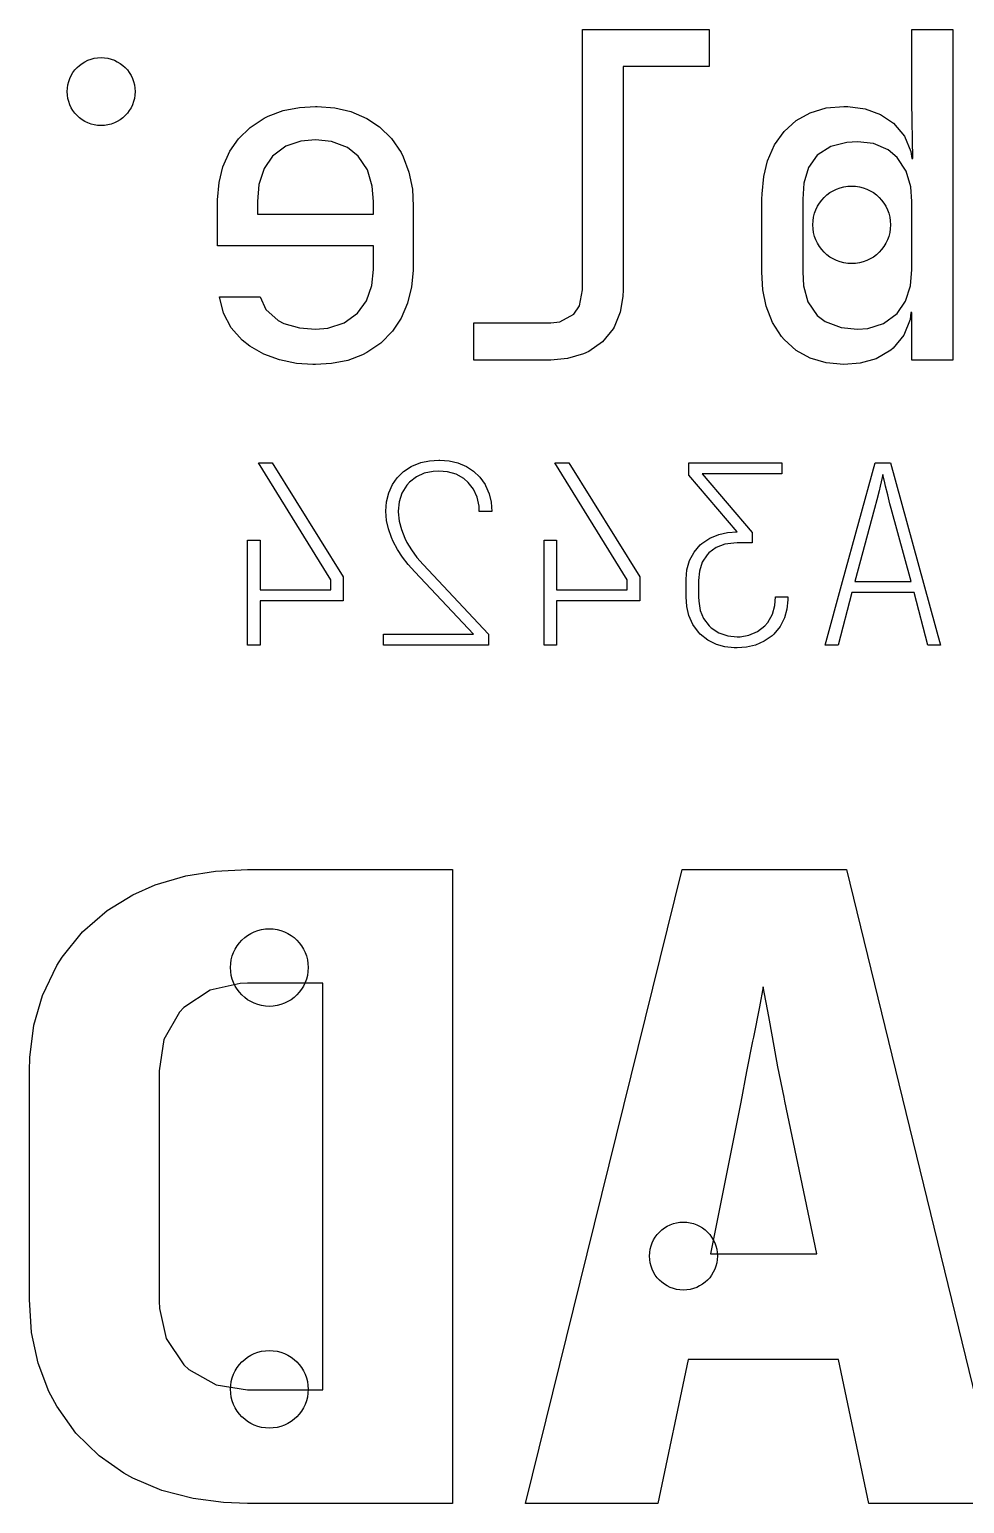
# Model space of a CAD drawing. Extents: x 0.7 to 11, y -6.1 to -1.6.
# Drawn here: x 3.441 to 4.01, y -5.009 to -4.112 of the extents above; entities that cross this region are included whole.
import ezdxf

# ---------------------------------------------------------------- set-up
doc = ezdxf.new("R2010")
doc.units = 0
doc.header["$MEASUREMENT"] = 0
doc.layers.add('BLACK', color=7, linetype='CONTINUOUS')

msp = doc.modelspace()

# ---------------------------------------------------------------- linework, layer by layer
at = {"layer": 'BLACK', "linetype": 'CONTINUOUS'}
for p, q in [((3.77709, -4.2703), (3.77709, -4.11183)), ((3.77709, -4.11183), (3.85426, -4.11183)), ((3.85426, -4.11183), (3.85426, -4.13443)), ((3.97758, -4.15592), (3.97758, -4.11183)), ((3.97758, -4.11183), (4.00239, -4.11183)), ((4.00239, -4.11183), (4.00239, -4.31299)), ((3.85426, -4.13443), (3.8019, -4.13443)), ((3.8019, -4.13443), (3.8019, -4.2703)), ((3.58592, -4.16454), (3.59498, -4.16118)), ((3.59498, -4.16118), (3.60493, -4.15922)), ((3.60493, -4.15922), (3.61463, -4.15866)), ((3.61463, -4.15866), (3.61575, -4.15866)), ((3.61575, -4.15866), (3.62642, -4.15952)), ((3.62642, -4.15952), (3.6362, -4.1618)), ((3.6362, -4.1618), (3.64593, -4.16597)), ((3.91569, -4.16246), (3.92537, -4.15961)), ((3.92537, -4.15961), (3.93623, -4.15866)), ((3.93623, -4.15866), (3.93851, -4.1587)), ((3.93851, -4.1587), (3.94913, -4.16009)), ((3.94913, -4.16009), (3.95844, -4.16348)), ((3.97811, -4.19034), (3.97758, -4.15592)), ((3.57489, -4.17143), (3.58338, -4.16582)), ((3.58338, -4.16582), (3.58592, -4.16454)), ((3.64593, -4.16597), (3.6537, -4.17114)), ((3.6537, -4.17114), (3.66092, -4.17823)), ((3.89984, -4.17385), (3.90718, -4.1672)), ((3.90718, -4.1672), (3.91569, -4.16246)), ((3.95844, -4.16348), (3.96643, -4.16885)), ((3.96643, -4.16885), (3.97308, -4.17668)), ((3.56256, -4.18597), (3.56779, -4.17842)), ((3.56779, -4.17842), (3.57489, -4.17143)), ((3.60579, -4.17982), (3.5966, -4.18287)), ((3.61463, -4.17904), (3.60579, -4.17982)), ((3.6244, -4.18), (3.61463, -4.17904)), ((3.63418, -4.18368), (3.6244, -4.18)), ((3.66092, -4.17823), (3.66675, -4.18678)), ((3.89392, -4.18211), (3.89984, -4.17385)), ((3.9445, -4.18015), (3.93795, -4.18054)), ((3.95419, -4.18129), (3.9445, -4.18015)), ((3.97308, -4.17668), (3.97697, -4.18614)), ((3.55832, -4.19542), (3.56256, -4.18597)), ((3.58862, -4.18885), (3.58336, -4.19653)), ((3.5966, -4.18287), (3.58862, -4.18885)), ((3.64069, -4.18885), (3.63418, -4.18368)), ((3.64631, -4.19732), (3.64069, -4.18885)), ((3.66675, -4.18678), (3.66808, -4.18937)), ((3.8897, -4.19175), (3.89392, -4.18211)), ((3.91998, -4.18827), (3.91459, -4.19586)), ((3.92827, -4.18301), (3.91998, -4.18827)), ((3.93795, -4.18054), (3.92827, -4.18301)), ((3.96309, -4.18514), (3.95419, -4.18129)), ((3.96864, -4.18981), (3.96309, -4.18514)), ((3.97697, -4.18614), (3.97745, -4.19034)), ((3.55599, -4.20497), (3.55832, -4.19542)), ((3.58336, -4.19653), (3.58029, -4.20613)), ((3.64919, -4.2071), (3.64631, -4.19732)), ((3.66808, -4.18937), (3.67157, -4.19867)), ((3.88739, -4.20131), (3.8897, -4.19175)), ((3.91459, -4.19586), (3.91183, -4.20544)), ((3.97409, -4.19808), (3.96864, -4.18981)), ((3.97687, -4.20751), (3.97409, -4.19808)), ((3.97745, -4.19034), (3.97811, -4.19034)), ((3.55511, -4.21545), (3.55599, -4.20497)), ((3.58029, -4.20613), (3.57939, -4.21655)), ((3.67157, -4.19867), (3.67361, -4.20904)), ((3.88638, -4.21192), (3.88739, -4.20131)), ((3.91183, -4.20544), (3.91113, -4.21515)), ((3.55511, -4.21655), (3.55511, -4.21545)), ((3.64992, -4.21655), (3.64919, -4.2071)), ((3.67361, -4.20904), (3.6742, -4.21929)), ((3.88633, -4.21515), (3.88638, -4.21192)), ((3.88633, -4.25953), (3.88633, -4.21515)), ((3.91113, -4.21515), (3.91113, -4.25924)), ((3.97758, -4.21655), (3.97687, -4.20751)), ((3.55511, -4.24357), (3.55511, -4.21655)), ((3.57939, -4.21655), (3.57939, -4.22424)), ((3.57939, -4.22424), (3.64992, -4.22424)), ((3.64992, -4.22424), (3.64992, -4.21655)), ((3.6742, -4.21929), (3.6742, -4.2551)), ((3.97758, -4.25789), (3.97758, -4.21655)), ((3.64992, -4.24357), (3.55511, -4.24357)), ((3.64992, -4.25789), (3.64992, -4.24357)), ((3.64898, -4.2677), (3.64992, -4.25789)), ((3.67413, -4.25858), (3.67315, -4.26845)), ((3.6742, -4.2551), (3.67413, -4.25858)), ((3.88697, -4.27035), (3.88633, -4.25953)), ((3.91113, -4.25924), (3.91169, -4.26783)), ((3.97671, -4.26784), (3.97758, -4.25789)), ((3.64578, -4.27691), (3.64898, -4.2677)), ((3.67315, -4.26845), (3.67068, -4.27848)), ((3.91169, -4.26783), (3.91425, -4.27757)), ((3.97373, -4.27711), (3.97671, -4.26784)), ((3.55869, -4.2845), (3.55621, -4.27443)), ((3.55621, -4.27443), (3.58102, -4.27443)), ((3.58102, -4.27443), (3.58438, -4.28214)), ((3.6403, -4.28448), (3.64578, -4.27691)), ((3.67068, -4.27848), (3.66675, -4.28751)), ((3.77524, -4.27998), (3.77709, -4.2703)), ((3.80176, -4.27426), (3.80016, -4.28381)), ((3.8019, -4.2703), (3.80176, -4.27426)), ((3.88891, -4.28014), (3.88697, -4.27035)), ((3.91425, -4.27757), (3.91998, -4.28597)), ((3.96864, -4.28463), (3.97373, -4.27711)), ((3.5633, -4.29332), (3.55869, -4.2845)), ((3.58438, -4.28214), (3.59194, -4.2889)), ((3.63216, -4.29043), (3.6403, -4.28448)), ((3.66675, -4.28751), (3.66151, -4.29542)), ((3.76344, -4.28976), (3.77185, -4.28501)), ((3.77185, -4.28501), (3.77524, -4.27998)), ((3.80016, -4.28381), (3.79642, -4.29289)), ((3.89271, -4.29007), (3.88891, -4.28014)), ((3.91998, -4.28597), (3.92481, -4.28959)), ((3.96032, -4.29085), (3.96864, -4.28463)), ((3.97695, -4.28405), (3.97648, -4.28841)), ((3.97758, -4.28405), (3.97695, -4.28405)), ((3.97758, -4.31299), (3.97758, -4.28405)), ((3.57005, -4.3009), (3.5633, -4.29332)), ((3.59194, -4.2889), (3.59546, -4.29072)), ((3.59546, -4.29072), (3.60499, -4.29349)), ((3.60499, -4.29349), (3.61463, -4.29424)), ((3.61463, -4.29424), (3.62224, -4.29363)), ((3.62224, -4.29363), (3.63216, -4.29043)), ((3.66151, -4.29542), (3.65442, -4.3027)), ((3.71093, -4.31299), (3.71093, -4.29039)), ((3.71093, -4.29039), (3.75781, -4.29039)), ((3.75781, -4.29039), (3.76344, -4.28976)), ((3.79571, -4.29408), (3.78931, -4.30188)), ((3.79642, -4.29289), (3.79571, -4.29408)), ((3.8982, -4.29865), (3.89271, -4.29007)), ((3.92481, -4.28959), (3.93451, -4.29326)), ((3.93451, -4.29326), (3.9445, -4.29424)), ((3.9445, -4.29424), (3.95083, -4.29378)), ((3.95083, -4.29378), (3.96032, -4.29085)), ((3.97648, -4.28841), (3.97271, -4.29791)), ((3.57472, -4.30458), (3.57005, -4.3009)), ((3.5832, -4.30946), (3.57472, -4.30458)), ((3.65442, -4.3027), (3.64593, -4.30847)), ((3.78931, -4.30188), (3.78098, -4.30775)), ((3.89984, -4.30059), (3.8982, -4.29865)), ((3.90718, -4.30721), (3.89984, -4.30059)), ((3.96628, -4.30568), (3.96484, -4.3069)), ((3.97271, -4.29791), (3.96628, -4.30568)), ((3.59268, -4.31294), (3.5832, -4.30946)), ((3.60316, -4.31504), (3.59268, -4.31294)), ((3.63431, -4.31317), (3.62436, -4.31516)), ((3.64338, -4.30977), (3.63431, -4.31317)), ((3.64593, -4.30847), (3.64338, -4.30977)), ((3.75781, -4.31299), (3.71093, -4.31299)), ((3.76801, -4.31213), (3.75781, -4.31299)), ((3.77779, -4.30926), (3.76801, -4.31213)), ((3.78098, -4.30775), (3.77779, -4.30926)), ((3.91569, -4.31195), (3.90718, -4.30721)), ((3.92537, -4.31479), (3.91569, -4.31195)), ((3.95587, -4.31219), (3.94619, -4.31494)), ((3.96484, -4.3069), (3.95587, -4.31219)), ((4.00239, -4.31299), (3.97758, -4.31299)), ((3.61314, -4.31572), (3.60316, -4.31504)), ((3.61463, -4.31573), (3.61314, -4.31572)), ((3.62436, -4.31516), (3.61463, -4.31573)), ((3.93623, -4.31573), (3.92537, -4.31479)), ((3.94619, -4.31494), (3.93623, -4.31573)), ((3.624, -4.44684), (3.58001, -4.37557)), ((3.58001, -4.37557), (3.58833, -4.37557)), ((3.58833, -4.37557), (3.63156, -4.44482)), ((3.67339, -4.37753), (3.67869, -4.3754)), ((3.67869, -4.3754), (3.68398, -4.37427)), ((3.68398, -4.37427), (3.68971, -4.37389)), ((3.68971, -4.37389), (3.6903, -4.37389)), ((3.6903, -4.37389), (3.69599, -4.37436)), ((3.69599, -4.37436), (3.70124, -4.37559)), ((3.70124, -4.37559), (3.70651, -4.37785)), ((3.8044, -4.44684), (3.7604, -4.37557)), ((3.7604, -4.37557), (3.76873, -4.37557)), ((3.76873, -4.37557), (3.81196, -4.44482)), ((3.84184, -4.383), (3.84184, -4.37557)), ((3.84184, -4.37557), (3.89838, -4.37557)), ((3.89838, -4.37557), (3.89838, -4.38229)), ((3.93537, -4.44781), (3.95516, -4.37557)), ((3.95516, -4.37557), (3.96456, -4.37557)), ((3.96456, -4.37557), (3.99493, -4.48645)), ((3.66159, -4.38867), (3.66445, -4.38459)), ((3.66445, -4.38459), (3.66831, -4.38081)), ((3.66831, -4.38081), (3.67293, -4.37777)), ((3.67604, -4.38411), (3.67188, -4.38738)), ((3.67293, -4.37777), (3.67339, -4.37753)), ((3.68087, -4.3819), (3.67604, -4.38411)), ((3.68637, -4.38077), (3.68087, -4.3819)), ((3.68971, -4.38061), (3.68637, -4.38077)), ((3.69497, -4.38104), (3.68971, -4.38061)), ((3.70025, -4.38254), (3.69497, -4.38104)), ((3.70486, -4.38513), (3.70025, -4.38254)), ((3.70756, -4.38746), (3.70486, -4.38513)), ((3.70651, -4.37785), (3.71073, -4.38063)), ((3.71073, -4.38063), (3.71466, -4.38437)), ((3.71466, -4.38437), (3.71785, -4.38882)), ((3.87132, -4.41757), (3.84184, -4.383)), ((3.89838, -4.38229), (3.85, -4.38229)), ((3.85, -4.38229), (3.8804, -4.41791)), ((3.95945, -4.38456), (3.95829, -4.38974)), ((3.95986, -4.38258), (3.95945, -4.38456)), ((3.96107, -4.38781), (3.95986, -4.38258)), ((3.6579, -4.39937), (3.65926, -4.39375)), ((3.65926, -4.39375), (3.66159, -4.38867)), ((3.66722, -4.39408), (3.6656, -4.3992)), ((3.67028, -4.38914), (3.66722, -4.39408)), ((3.67188, -4.38738), (3.67028, -4.38914)), ((3.71085, -4.39162), (3.70756, -4.38746)), ((3.71306, -4.39641), (3.71085, -4.39162)), ((3.71785, -4.38882), (3.7181, -4.38926)), ((3.7181, -4.38926), (3.72033, -4.39439)), ((3.72033, -4.39439), (3.72152, -4.39952)), ((3.95759, -4.39265), (3.95624, -4.39809)), ((3.95829, -4.38974), (3.95759, -4.39265)), ((3.96154, -4.38974), (3.96107, -4.38781)), ((3.96286, -4.39505), (3.96154, -4.38974)), ((3.96424, -4.40041), (3.96286, -4.39505)), ((3.6575, -4.40494), (3.6579, -4.39937)), ((3.6656, -4.3992), (3.66506, -4.40497)), ((3.71419, -4.40182), (3.71306, -4.39641)), ((3.71436, -4.4051), (3.71419, -4.40182)), ((3.72152, -4.39952), (3.72192, -4.4051)), ((3.95487, -4.40337), (3.94293, -4.44781)), ((3.95624, -4.39809), (3.95487, -4.40337)), ((3.96501, -4.40337), (3.96424, -4.40041)), ((3.97711, -4.44781), (3.96501, -4.40337)), ((3.65794, -4.41055), (3.6575, -4.40494)), ((3.6591, -4.41574), (3.65794, -4.41055)), ((3.66506, -4.40497), (3.66506, -4.40546)), ((3.66506, -4.40546), (3.66561, -4.41099)), ((3.66561, -4.41099), (3.66692, -4.41612)), ((3.72192, -4.4051), (3.71436, -4.4051)), ((3.66098, -4.42107), (3.6591, -4.41574)), ((3.66204, -4.42348), (3.66098, -4.42107)), ((3.66692, -4.41612), (3.669, -4.42135)), ((3.669, -4.42135), (3.67031, -4.42396)), ((3.84983, -4.42456), (3.85461, -4.42133)), ((3.85461, -4.42133), (3.86008, -4.41909)), ((3.86008, -4.41909), (3.86544, -4.41795)), ((3.86544, -4.41795), (3.87132, -4.41757)), ((3.8804, -4.41791), (3.8804, -4.42429)), ((3.57336, -4.48645), (3.57336, -4.42261)), ((3.57336, -4.42261), (3.58092, -4.42261)), ((3.58092, -4.42261), (3.58092, -4.45285)), ((3.66456, -4.42825), (3.66204, -4.42348)), ((3.66757, -4.43293), (3.66456, -4.42825)), ((3.67031, -4.42396), (3.67308, -4.42857)), ((3.67308, -4.42857), (3.67637, -4.43306)), ((3.75376, -4.48645), (3.75376, -4.42261)), ((3.75376, -4.42261), (3.76132, -4.42261)), ((3.76132, -4.42261), (3.76132, -4.45285)), ((3.84232, -4.4349), (3.845, -4.42985)), ((3.845, -4.42985), (3.84874, -4.42552)), ((3.84874, -4.42552), (3.84983, -4.42456)), ((3.85409, -4.4303), (3.85296, -4.43147)), ((3.85849, -4.42713), (3.85409, -4.4303)), ((3.86375, -4.42514), (3.85849, -4.42713)), ((3.86921, -4.42434), (3.86375, -4.42514)), ((3.87118, -4.42429), (3.86921, -4.42434)), ((3.8804, -4.42429), (3.87118, -4.42429)), ((3.67107, -4.43749), (3.66757, -4.43293)), ((3.67506, -4.44196), (3.67107, -4.43749)), ((3.67637, -4.43306), (3.68018, -4.43742)), ((3.68018, -4.43742), (3.71995, -4.47973)), ((3.84072, -4.44064), (3.84232, -4.4349)), ((3.84998, -4.43596), (3.84824, -4.44139)), ((3.85296, -4.43147), (3.84998, -4.43596)), ((3.624, -4.45285), (3.624, -4.44684)), ((3.63156, -4.44482), (3.63156, -4.45957)), ((3.71074, -4.47973), (3.67506, -4.44196)), ((3.8044, -4.45285), (3.8044, -4.44684)), ((3.81196, -4.44482), (3.81196, -4.45957)), ((3.84018, -4.4471), (3.84019, -4.44626)), ((3.84018, -4.4571), (3.84018, -4.4471)), ((3.84019, -4.44626), (3.84072, -4.44064)), ((3.84824, -4.44139), (3.84774, -4.44708)), ((3.84774, -4.44708), (3.84774, -4.4571)), ((3.92479, -4.48645), (3.93537, -4.44781)), ((3.94293, -4.44781), (3.97711, -4.44781)), ((3.58092, -4.45285), (3.624, -4.45285)), ((3.76132, -4.45285), (3.8044, -4.45285)), ((3.84059, -4.46305), (3.84018, -4.4571)), ((3.84774, -4.4571), (3.84784, -4.45981)), ((3.8942, -4.46236), (3.8946, -4.4571)), ((3.8946, -4.4571), (3.90216, -4.4571)), ((3.90216, -4.4571), (3.90213, -4.45886)), ((3.94112, -4.45453), (3.93264, -4.48645)), ((3.97892, -4.45453), (3.94112, -4.45453)), ((3.98737, -4.48645), (3.97892, -4.45453)), ((3.63156, -4.45957), (3.58092, -4.45957)), ((3.58092, -4.45957), (3.58092, -4.48645)), ((3.81196, -4.45957), (3.76132, -4.45957)), ((3.76132, -4.45957), (3.76132, -4.48645)), ((3.84182, -4.46844), (3.84059, -4.46305)), ((3.84784, -4.45981), (3.84882, -4.46539)), ((3.84882, -4.46539), (3.85082, -4.47025)), ((3.89277, -4.46761), (3.8942, -4.46236)), ((3.90149, -4.46465), (3.90003, -4.46988)), ((3.90213, -4.45886), (3.90149, -4.46465)), ((3.84423, -4.47391), (3.84182, -4.46844)), ((3.8477, -4.47866), (3.84423, -4.47391)), ((3.85082, -4.47025), (3.85425, -4.47482)), ((3.85425, -4.47482), (3.8555, -4.476)), ((3.8555, -4.476), (3.86017, -4.47909)), ((3.88367, -4.47829), (3.88812, -4.4748)), ((3.88812, -4.4748), (3.88998, -4.47262)), ((3.88998, -4.47262), (3.89277, -4.46761)), ((3.89736, -4.47517), (3.89363, -4.47973)), ((3.90003, -4.46988), (3.89736, -4.47517)), ((3.656, -4.48645), (3.656, -4.47973)), ((3.656, -4.47973), (3.71074, -4.47973)), ((3.71995, -4.47973), (3.71995, -4.48645)), ((3.84874, -4.47973), (3.8477, -4.47866)), ((3.85334, -4.48341), (3.84874, -4.47973)), ((3.85862, -4.48603), (3.85334, -4.48341)), ((3.86017, -4.47909), (3.86562, -4.48089)), ((3.86562, -4.48089), (3.87118, -4.48141)), ((3.87118, -4.48141), (3.8731, -4.48135)), ((3.8731, -4.48135), (3.87845, -4.48048)), ((3.87845, -4.48048), (3.88367, -4.47829)), ((3.88777, -4.48416), (3.88233, -4.48652)), ((3.89254, -4.48075), (3.88777, -4.48416)), ((3.89363, -4.47973), (3.89254, -4.48075)), ((3.58092, -4.48645), (3.57336, -4.48645)), ((3.71995, -4.48645), (3.656, -4.48645)), ((3.76132, -4.48645), (3.75376, -4.48645)), ((3.86378, -4.48747), (3.85862, -4.48603)), ((3.86947, -4.4881), (3.86378, -4.48747)), ((3.87118, -4.48813), (3.86947, -4.4881)), ((3.87701, -4.48773), (3.87118, -4.48813)), ((3.88233, -4.48652), (3.87701, -4.48773)), ((3.93264, -4.48645), (3.92479, -4.48645)), ((3.99493, -4.48645), (3.98737, -4.48645)), ((3.51707, -4.63236), (3.53586, -4.62683)), ((3.53586, -4.62683), (3.55393, -4.62395)), ((3.55393, -4.62395), (3.57329, -4.62299)), ((3.57329, -4.62299), (3.69798, -4.62299)), ((3.69798, -4.62299), (3.69798, -5.00886)), ((3.78001, -4.85685), (3.83775, -4.62299)), ((3.83775, -4.62299), (3.93769, -4.62299)), ((3.93769, -4.62299), (4.03187, -5.00886)), ((3.50359, -4.63834), (3.51707, -4.63236)), ((3.48789, -4.64796), (3.50359, -4.63834)), ((3.4729, -4.66094), (3.48789, -4.64796)), ((3.46049, -4.67636), (3.4729, -4.66094)), ((3.44851, -4.69972), (3.45728, -4.68146)), ((3.45728, -4.68146), (3.46049, -4.67636)), ((3.44339, -4.7178), (3.44851, -4.69972)), ((3.5506, -4.69641), (3.53465, -4.70704)), ((3.56893, -4.69237), (3.5506, -4.69641)), ((3.57329, -4.69224), (3.56893, -4.69237)), ((3.61906, -4.69224), (3.57329, -4.69224)), ((3.61906, -4.93961), (3.61906, -4.69224)), ((3.88717, -4.69434), (3.8848, -4.70659)), ((3.89052, -4.71243), (3.88717, -4.69434)), ((3.53465, -4.70704), (3.53196, -4.70989)), ((3.8848, -4.70659), (3.88114, -4.72503)), ((3.44091, -4.73745), (3.44339, -4.7178)), ((3.53196, -4.70989), (3.52246, -4.72649)), ((3.89274, -4.72476), (3.89052, -4.71243)), ((3.52246, -4.72649), (3.51958, -4.74549)), ((3.88114, -4.72503), (3.88065, -4.72749)), ((3.89609, -4.74303), (3.89274, -4.72476)), ((3.88065, -4.72749), (3.87702, -4.74598)), ((3.44068, -4.74549), (3.44091, -4.73745)), ((3.8998, -4.76155), (3.89609, -4.74303)), ((3.44065, -4.74668), (3.44068, -4.74549)), ((3.44065, -4.88462), (3.44065, -4.74668)), ((3.51958, -4.74549), (3.51958, -4.88581)), ((3.87702, -4.74598), (3.87347, -4.76459)), ((3.90033, -4.76404), (3.8998, -4.76155)), ((3.87347, -4.76459), (3.85511, -4.85685)), ((3.91978, -4.85685), (3.90033, -4.76404)), ((3.74247, -5.00886), (3.78001, -4.85685)), ((3.85511, -4.85685), (3.91978, -4.85685)), ((3.44196, -4.90472), (3.44065, -4.88462)), ((3.51958, -4.88581), (3.51971, -4.89017)), ((3.51971, -4.89017), (3.52383, -4.90852)), ((3.44591, -4.92341), (3.44196, -4.90472)), ((3.52383, -4.90852), (3.53465, -4.92454)), ((3.45249, -4.94068), (3.44591, -4.92341)), ((3.53465, -4.92454), (3.53753, -4.92724)), ((3.8414, -4.92116), (3.82295, -5.00886)), ((3.93294, -4.92116), (3.8414, -4.92116)), ((3.95139, -5.00886), (3.93294, -4.92116)), ((3.53753, -4.92724), (3.55425, -4.93673)), ((3.45728, -4.94966), (3.45249, -4.94068)), ((3.55425, -4.93673), (3.57329, -4.93961)), ((3.57329, -4.93961), (3.61906, -4.93961)), ((3.4689, -4.96598), (3.45728, -4.94966)), ((3.48312, -4.97987), (3.4689, -4.96598)), ((3.49812, -4.99029), (3.48312, -4.97987)), ((3.50359, -4.99333), (3.49812, -4.99029)), ((3.52111, -5.00084), (3.50359, -4.99333)), ((3.54026, -5.00589), (3.52111, -5.00084)), ((3.55865, -5.00831), (3.54026, -5.00589)), ((3.57329, -5.00886), (3.55865, -5.00831)), ((3.69798, -5.00886), (3.57329, -5.00886)), ((3.82295, -5.00886), (3.74247, -5.00886)), ((4.03187, -5.00886), (3.95139, -5.00886))]:
    msp.add_line(p, q, dxfattribs=at)
at = {"layer": 'BLACK'}
for centre, radius in [((3.48425, -4.14961), 0.02067), ((3.94094, -4.23071), 0.02362), ((3.58661, -4.68268), 0.02362), ((3.83858, -4.85827), 0.02067), ((3.58661, -4.93937), 0.02362)]:
    msp.add_circle(centre, radius, dxfattribs=at)

doc.saveas('drawing.dxf')
